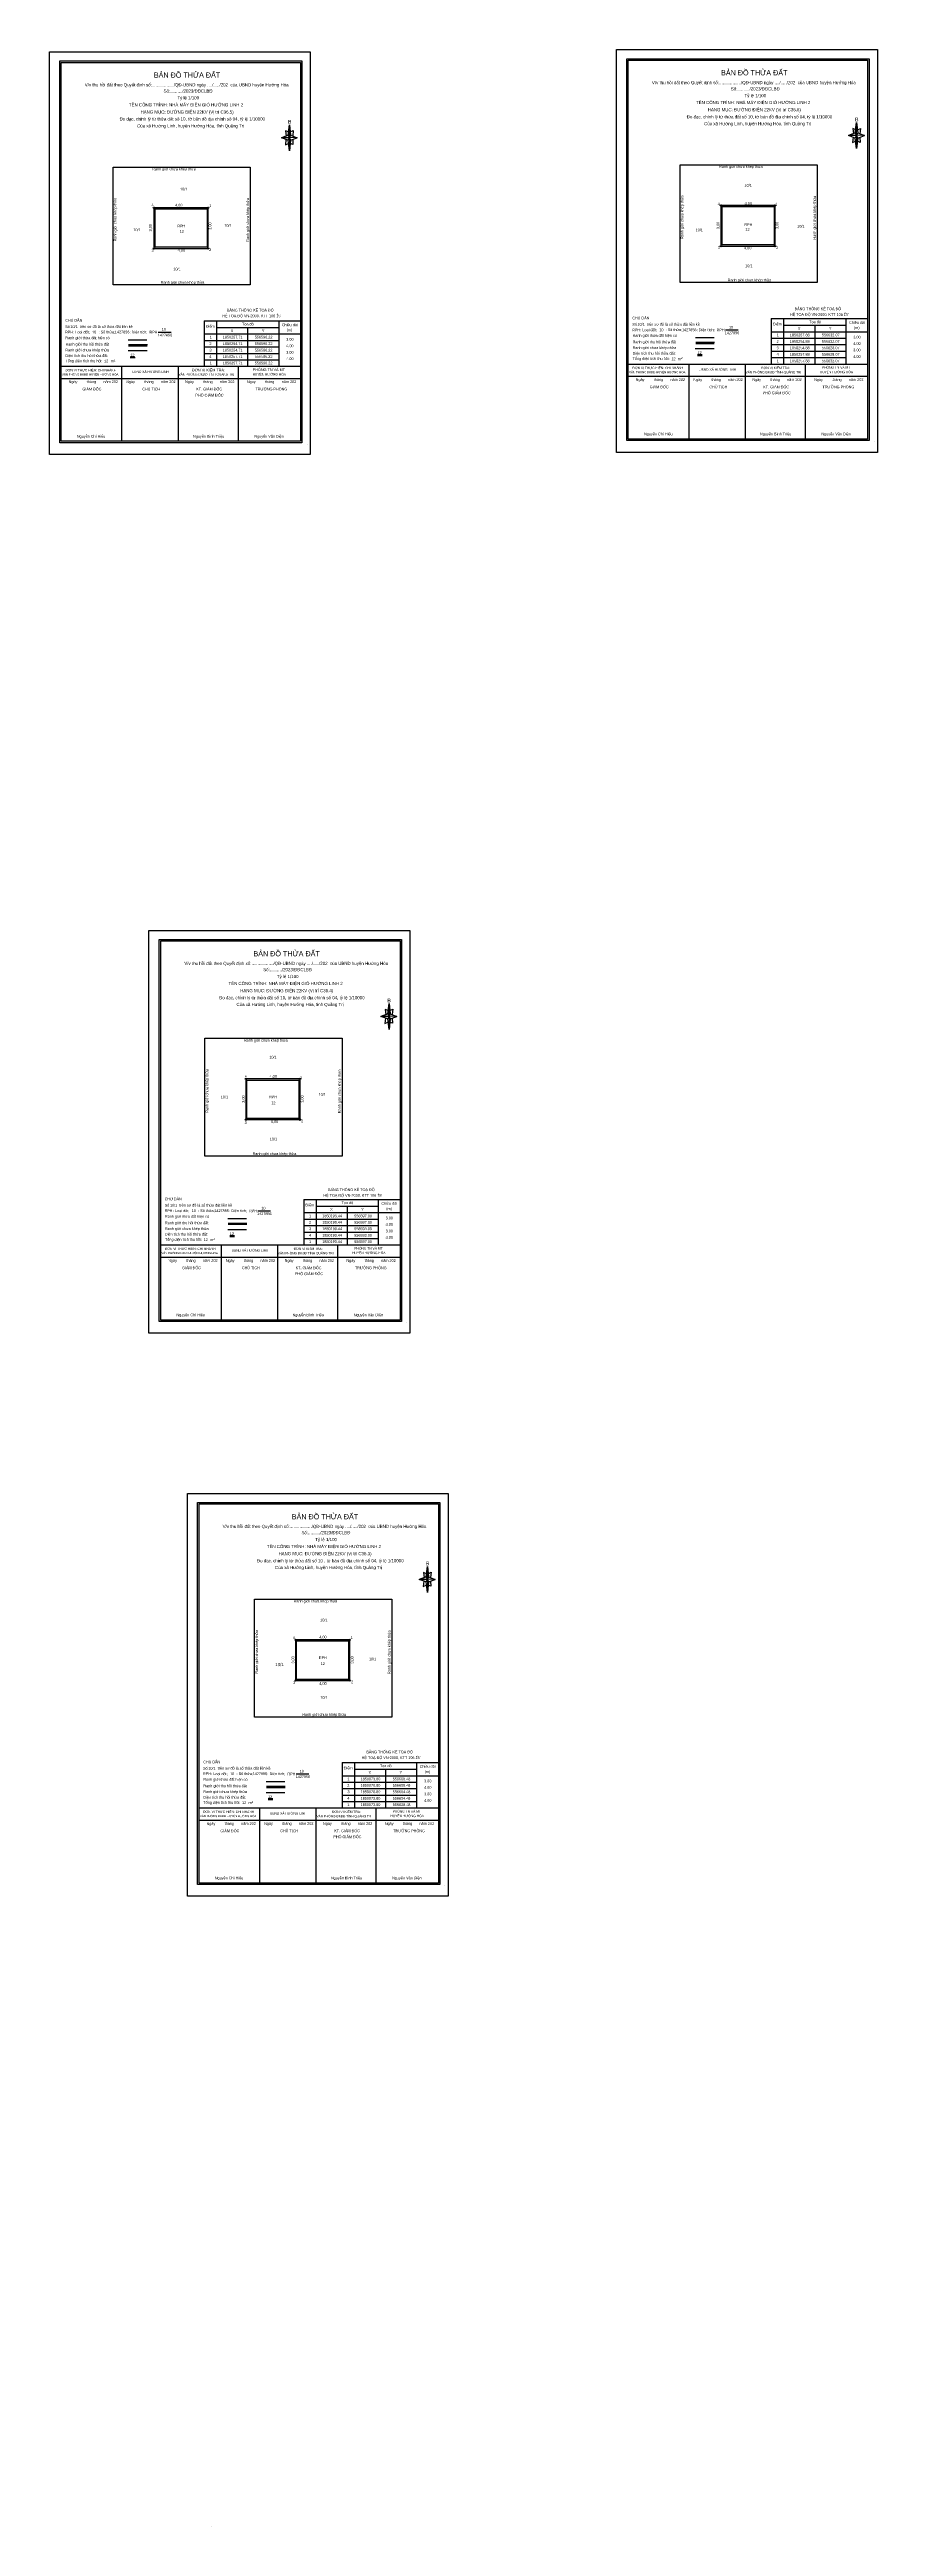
# Model space of a CAD drawing. Extents: x 554477 to 556972, y 1848154 to 1850269.
# Drawn here: x 556578.5 to 556639.6, y 1850086.7 to 1850269.4 of the extents above; entities that cross this region are included whole.
import ezdxf

# ---------------------------------------------------------------- set-up
doc = ezdxf.new("R2010")
doc.units = 0
for name, color, linetype in [('Level 10', 7, 'Continuous'), ('Level 13', 7, 'Continuous'), ('Level 16', 7, 'Continuous'), ('Level 18', 7, 'Continuous'), ('Level 2', 7, 'Continuous'), ('Level 21', 7, 'Continuous'), ('Level 27', 7, 'Continuous'), ('Level 5', 7, 'Continuous'), ('Level 55', 7, 'Continuous'), ('Level 56', 7, 'Continuous'), ('Level 6', 7, 'Continuous'), ('Level 67', 7, 'Continuous'), ('Level 68', 7, 'Continuous'), ('Level 73', 7, 'Continuous')]:
    doc.layers.add(name, color=color, linetype=linetype)

msp = doc.modelspace()

# ---------------------------------------------------------------- linework, layer by layer
at = {"layer": 'Level 10'}
for points in [[(556590.22, 1850257.71), (556586.22, 1850257.71), (556586.22, 1850254.71), (556590.22, 1850254.71), (556590.22, 1850257.71)], [(556632.07, 1850257.88), (556628.07, 1850257.88), (556628.07, 1850254.88), (556632.07, 1850254.88), (556632.07, 1850257.88)], [(556597, 1850193.44), (556593, 1850193.44), (556593, 1850190.44), (556597, 1850190.44), (556597, 1850193.44)], [(556600.67, 1850152.07), (556596.67, 1850152.07), (556596.67, 1850149.07), (556600.67, 1850149.07), (556600.67, 1850152.07)]]:
    msp.add_lwpolyline(points, dxfattribs=at)
at = {"layer": 'Level 13'}
for points in [[(556586.54, 1850248.53), (556587.48, 1850248.53)], [(556628.4, 1850248.69), (556629.34, 1850248.69)], [(556593.88, 1850183.71), (556594.83, 1850183.71)], [(556596.72, 1850142.18), (556597.66, 1850142.18)]]:
    msp.add_lwpolyline(points, dxfattribs=at)
at = {"layer": 'Level 16'}
for p, q in [((556584.34, 1850247.63), (556585.73, 1850247.63)), ((556626.21, 1850247.79), (556627.59, 1850247.79)), ((556591.69, 1850182.81), (556593.07, 1850182.81)), ((556594.52, 1850141.28), (556595.91, 1850141.28))]:
    msp.add_line(p, q, dxfattribs=at)
for points in [[(556590.14, 1850257.63), (556590.14, 1850254.79), (556586.3, 1850254.79), (556586.3, 1850257.63), (556590.14, 1850257.63)], [(556631.99, 1850257.8), (556631.99, 1850254.96), (556628.15, 1850254.96), (556628.15, 1850257.8), (556631.99, 1850257.8)], [(556585.71, 1850247.14), (556584.31, 1850247.14)], [(556627.58, 1850247.3), (556626.18, 1850247.3)], [(556596.92, 1850193.36), (556596.92, 1850190.52), (556593.08, 1850190.52), (556593.08, 1850193.36), (556596.92, 1850193.36)], [(556593.06, 1850182.32), (556591.66, 1850182.32)], [(556600.59, 1850151.99), (556600.59, 1850149.15), (556596.75, 1850149.15), (556596.75, 1850151.99), (556600.59, 1850151.99)], [(556595.89, 1850140.79), (556594.49, 1850140.79)]]:
    msp.add_lwpolyline(points, dxfattribs=at)
at = {"layer": 'Level 2'}
for points in [[(556578.51, 1850269.21), (556597.76, 1850269.21), (556597.76, 1850239.5), (556578.51, 1850239.5)], [(556620.37, 1850269.38), (556639.63, 1850269.38), (556639.63, 1850239.66), (556620.37, 1850239.66)], [(556585.85, 1850204.4), (556605.11, 1850204.4), (556605.11, 1850174.69), (556585.85, 1850174.69)], [(556588.69, 1850162.87), (556607.94, 1850162.87), (556607.94, 1850133.16), (556588.69, 1850133.16)]]:
    msp.add_lwpolyline(points, close=True, dxfattribs=at)
at = {"layer": 'Level 21'}
for centre in [(556586.22, 1850257.71), (556590.22, 1850257.71), (556590.22, 1850257.71), (556628.07, 1850257.88), (556632.07, 1850257.88), (556632.07, 1850257.88), (556586.22, 1850254.71), (556590.22, 1850254.71), (556628.07, 1850254.88), (556632.07, 1850254.88), (556593, 1850193.44), (556597, 1850193.44), (556597, 1850193.44), (556593, 1850190.44), (556597, 1850190.44), (556596.67, 1850152.07), (556600.67, 1850152.07), (556600.67, 1850152.07), (556596.67, 1850149.07), (556600.67, 1850149.07)]:
    msp.add_circle(centre, 0.05, dxfattribs=at)
at = {"layer": 'Level 27'}
for p, q in [((556589.92, 1850249.36), (556597.03, 1850249.36)), ((556589.92, 1850249.36), (556589.92, 1850246.01)), ((556589.92, 1850248.4), (556597.03, 1850248.4)), ((556590.84, 1850249.36), (556590.84, 1850246.01)), ((556590.84, 1850248.87), (556595.43, 1850248.87)), ((556593.13, 1850248.87), (556593.13, 1850246.01)), ((556595.43, 1850249.36), (556595.43, 1850246.01)), ((556597.03, 1850249.86), (556597.03, 1850246.01)), ((556631.79, 1850249.53), (556638.9, 1850249.53)), ((556631.79, 1850249.53), (556631.79, 1850246.17)), ((556631.79, 1850248.56), (556638.9, 1850248.56)), ((556632.7, 1850249.53), (556632.7, 1850246.17)), ((556632.7, 1850249.04), (556637.29, 1850249.04)), ((556635, 1850249.04), (556635, 1850246.17)), ((556637.29, 1850249.53), (556637.29, 1850246.17)), ((556638.9, 1850250.03), (556638.9, 1850246.17)), ((556589.92, 1850247.92), (556595.43, 1850247.92)), ((556589.92, 1850247.44), (556595.43, 1850247.44)), ((556589.92, 1850246.96), (556595.43, 1850246.96)), ((556589.92, 1850246.49), (556595.43, 1850246.49)), ((556631.79, 1850248.08), (556637.29, 1850248.08)), ((556631.79, 1850247.61), (556637.29, 1850247.61)), ((556631.79, 1850247.13), (556637.29, 1850247.13)), ((556631.79, 1850246.65), (556637.29, 1850246.65)), ((556589.92, 1850246.01), (556597.03, 1850246.01)), ((556631.79, 1850246.17), (556638.9, 1850246.17)), ((556597.27, 1850184.55), (556604.38, 1850184.55)), ((556597.27, 1850184.55), (556597.27, 1850181.2)), ((556598.19, 1850184.55), (556598.19, 1850181.2)), ((556602.77, 1850184.55), (556602.77, 1850181.2)), ((556604.38, 1850185.05), (556604.38, 1850181.2)), ((556597.27, 1850183.58), (556604.38, 1850183.58)), ((556597.27, 1850183.11), (556602.77, 1850183.11)), ((556597.27, 1850182.63), (556602.77, 1850182.63)), ((556598.19, 1850184.06), (556602.77, 1850184.06)), ((556600.48, 1850184.06), (556600.48, 1850181.2)), ((556597.27, 1850182.15), (556602.77, 1850182.15)), ((556597.27, 1850181.67), (556602.77, 1850181.67)), ((556597.27, 1850181.2), (556604.38, 1850181.2)), ((556600.1, 1850143.02), (556607.21, 1850143.02)), ((556600.1, 1850143.02), (556600.1, 1850139.67)), ((556601.02, 1850143.02), (556601.02, 1850139.67)), ((556601.02, 1850142.53), (556605.61, 1850142.53)), ((556603.31, 1850142.53), (556603.31, 1850139.67)), ((556605.61, 1850143.02), (556605.61, 1850139.67)), ((556607.21, 1850143.52), (556607.21, 1850139.67)), ((556600.1, 1850142.05), (556607.21, 1850142.05)), ((556600.1, 1850141.58), (556605.61, 1850141.58)), ((556600.1, 1850141.1), (556605.61, 1850141.1)), ((556600.1, 1850140.62), (556605.61, 1850140.62)), ((556600.1, 1850140.14), (556605.61, 1850140.14)), ((556600.1, 1850139.67), (556607.21, 1850139.67))]:
    msp.add_line(p, q, dxfattribs=at)
at = {"layer": 'Level 56'}
for points in [[(556583.2, 1850260.71), (556593.33, 1850260.71), (556593.33, 1850252.01), (556583.2, 1850252.01)], [(556625.05, 1850260.88), (556635.18, 1850260.88), (556635.18, 1850252.18), (556625.05, 1850252.18)], [(556589.98, 1850196.44), (556600.11, 1850196.44), (556600.11, 1850187.74), (556589.98, 1850187.74)], [(556593.65, 1850155.07), (556603.78, 1850155.07), (556603.78, 1850146.37), (556593.65, 1850146.37)]]:
    msp.add_lwpolyline(points, close=True, dxfattribs=at)
at = {"layer": 'Level 67'}
for p, q in [((556596.12, 1850263.06), (556595.63, 1850262.86)), ((556595.63, 1850262.86), (556596.12, 1850263.06)), ((556596.16, 1850263.3), (556595.94, 1850263.38)), ((556595.94, 1850263.38), (556595.98, 1850263)), ((556596.12, 1850263.06), (556596.22, 1850263.83)), ((556596.22, 1850262.86), (556596.12, 1850263.06)), ((556596.12, 1850263.06), (556596.3, 1850262.68)), ((556596.8, 1850262.86), (556596.22, 1850262.88)), ((556596.22, 1850262.88), (556596.22, 1850262.86)), ((556596.28, 1850263.3), (556596.5, 1850263.4)), ((556596.3, 1850263.06), (556596.8, 1850262.86)), ((556596.5, 1850263.4), (556596.46, 1850263)), ((556637.99, 1850263.22), (556637.49, 1850263.03)), ((556637.49, 1850263.03), (556637.99, 1850263.22)), ((556637.99, 1850262.85), (556637.49, 1850263.03)), ((556638.09, 1850263.03), (556637.49, 1850263.03)), ((556637.83, 1850262.91), (556637.79, 1850262.51)), ((556638.03, 1850263.46), (556637.81, 1850263.54)), ((556637.81, 1850263.54), (556637.85, 1850263.16)), ((556637.99, 1850263.22), (556638.09, 1850264)), ((556638.09, 1850263.03), (556637.99, 1850263.22)), ((556637.99, 1850263.22), (556638.17, 1850262.85)), ((556638.66, 1850263.03), (556638.09, 1850263.05)), ((556638.09, 1850263.05), (556638.09, 1850263.03)), ((556638.09, 1850263.03), (556638.17, 1850262.85)), ((556638.15, 1850263.46), (556638.37, 1850263.56)), ((556638.17, 1850263.22), (556638.66, 1850263.03)), ((556638.17, 1850262.85), (556638.66, 1850263.03)), ((556638.17, 1850262.85), (556638.66, 1850263.03)), ((556638.37, 1850263.56), (556638.33, 1850263.16)), ((556638.33, 1850262.91), (556638.35, 1850262.53)), ((556596.12, 1850262.68), (556595.63, 1850262.86)), ((556596.22, 1850262.86), (556595.63, 1850262.86)), ((556595.96, 1850262.74), (556595.92, 1850262.34)), ((556595.92, 1850262.34), (556596.14, 1850262.44)), ((556596.22, 1850262.86), (556596.3, 1850262.68)), ((556596.3, 1850262.68), (556596.22, 1850261.91)), ((556596.48, 1850262.36), (556596.28, 1850262.44)), ((556596.3, 1850262.68), (556596.8, 1850262.86)), ((556596.3, 1850262.68), (556596.8, 1850262.86)), ((556596.46, 1850262.74), (556596.48, 1850262.36)), ((556637.79, 1850262.51), (556638.01, 1850262.61)), ((556638.17, 1850262.85), (556638.09, 1850262.07)), ((556638.35, 1850262.53), (556638.15, 1850262.61)), ((556584.32, 1850247.97), (556585.7, 1850247.97)), ((556584.34, 1850247.53), (556585.72, 1850247.53)), ((556584.47, 1850246.72), (556584.81, 1850246.72)), ((556584.47, 1850246.65), (556584.82, 1850246.65)), ((556626.19, 1850248.14), (556627.56, 1850248.14)), ((556626.21, 1850247.7), (556627.58, 1850247.7)), ((556626.33, 1850246.88), (556626.68, 1850246.88)), ((556626.34, 1850246.81), (556626.68, 1850246.81)), ((556579.37, 1850246.01), (556597.03, 1850246.01)), ((556579.37, 1850245.12), (556597.03, 1850245.12)), ((556583.85, 1850240.48), (556583.85, 1850246.01)), ((556588.02, 1850240.48), (556588.02, 1850246.01)), ((556592.45, 1850240.48), (556592.45, 1850246.01)), ((556621.23, 1850246.17), (556638.9, 1850246.17)), ((556621.23, 1850245.28), (556638.9, 1850245.28)), ((556625.72, 1850240.65), (556625.72, 1850246.17)), ((556629.89, 1850240.65), (556629.89, 1850246.17)), ((556634.32, 1850240.65), (556634.32, 1850246.17)), ((556597.52, 1850240.27), (556597.52, 1850240.27)), ((556597.52, 1850240.27), (556597.52, 1850240.27)), ((556597.52, 1850240.27), (556597.52, 1850240.27)), ((556639.38, 1850240.43), (556639.38, 1850240.43)), ((556639.38, 1850240.43), (556639.38, 1850240.43)), ((556639.38, 1850240.43), (556639.38, 1850240.43)), ((556603.47, 1850198.25), (556603.57, 1850199.02)), ((556603.47, 1850198.25), (556602.97, 1850198.05)), ((556602.97, 1850198.05), (556603.47, 1850198.25)), ((556603.47, 1850197.87), (556602.97, 1850198.05)), ((556603.57, 1850198.05), (556602.97, 1850198.05)), ((556603.31, 1850197.93), (556603.27, 1850197.53)), ((556603.27, 1850197.53), (556603.49, 1850197.63)), ((556603.51, 1850198.48), (556603.29, 1850198.56)), ((556603.29, 1850198.56), (556603.33, 1850198.19)), ((556603.57, 1850198.05), (556603.47, 1850198.25)), ((556603.47, 1850198.25), (556603.65, 1850197.87)), ((556604.14, 1850198.05), (556603.57, 1850198.07)), ((556603.57, 1850198.07), (556603.57, 1850198.05)), ((556603.57, 1850198.05), (556603.65, 1850197.87)), ((556603.65, 1850197.87), (556603.57, 1850197.09)), ((556603.63, 1850198.48), (556603.85, 1850198.58)), ((556603.83, 1850197.55), (556603.63, 1850197.63)), ((556603.65, 1850198.25), (556604.14, 1850198.05)), ((556603.65, 1850197.87), (556604.14, 1850198.05)), ((556603.65, 1850197.87), (556604.14, 1850198.05)), ((556603.85, 1850198.58), (556603.81, 1850198.19)), ((556603.81, 1850197.93), (556603.83, 1850197.55)), ((556591.67, 1850183.16), (556593.04, 1850183.16)), ((556591.69, 1850182.72), (556593.07, 1850182.72)), ((556586.72, 1850181.2), (556604.38, 1850181.2)), ((556591.2, 1850175.67), (556591.2, 1850181.2)), ((556591.81, 1850181.9), (556592.16, 1850181.9)), ((556591.82, 1850181.83), (556592.16, 1850181.83)), ((556595.37, 1850175.67), (556595.37, 1850181.2)), ((556599.8, 1850175.67), (556599.8, 1850181.2)), ((556586.72, 1850180.3), (556604.38, 1850180.3)), ((556604.87, 1850175.45), (556604.87, 1850175.45)), ((556604.87, 1850175.45), (556604.87, 1850175.45)), ((556604.87, 1850175.45), (556604.87, 1850175.45)), ((556606.34, 1850156.95), (556606.12, 1850157.03)), ((556606.12, 1850157.03), (556606.16, 1850156.66)), ((556606.3, 1850156.72), (556606.4, 1850157.49)), ((556606.46, 1850156.95), (556606.68, 1850157.05)), ((556606.68, 1850157.05), (556606.64, 1850156.66)), ((556606.3, 1850156.72), (556605.8, 1850156.52)), ((556605.8, 1850156.52), (556606.3, 1850156.72)), ((556606.3, 1850156.34), (556605.8, 1850156.52)), ((556606.4, 1850156.52), (556605.8, 1850156.52)), ((556606.14, 1850156.4), (556606.1, 1850156)), ((556606.1, 1850156), (556606.32, 1850156.1)), ((556606.4, 1850156.52), (556606.3, 1850156.72)), ((556606.3, 1850156.72), (556606.48, 1850156.34)), ((556606.98, 1850156.52), (556606.4, 1850156.54)), ((556606.4, 1850156.54), (556606.4, 1850156.52)), ((556606.4, 1850156.52), (556606.48, 1850156.34)), ((556606.48, 1850156.34), (556606.4, 1850155.56)), ((556606.66, 1850156.02), (556606.46, 1850156.1)), ((556606.48, 1850156.72), (556606.98, 1850156.52)), ((556606.48, 1850156.34), (556606.98, 1850156.52)), ((556606.48, 1850156.34), (556606.98, 1850156.52)), ((556606.64, 1850156.4), (556606.66, 1850156.02)), ((556594.5, 1850141.63), (556595.88, 1850141.63)), ((556594.52, 1850141.19), (556595.9, 1850141.19)), ((556589.55, 1850139.67), (556607.21, 1850139.67)), ((556589.55, 1850138.77), (556607.21, 1850138.77)), ((556594.03, 1850134.14), (556594.03, 1850139.67)), ((556594.64, 1850140.37), (556594.99, 1850140.37)), ((556594.65, 1850140.3), (556594.99, 1850140.3)), ((556598.2, 1850134.14), (556598.2, 1850139.67)), ((556602.63, 1850134.14), (556602.63, 1850139.67)), ((556607.7, 1850133.92), (556607.7, 1850133.92)), ((556607.7, 1850133.92), (556607.7, 1850133.92)), ((556607.7, 1850133.92), (556607.7, 1850133.92)), ((556590.43, 1850086.67), (556590.43, 1850086.67)), ((556590.43, 1850086.67), (556590.43, 1850086.67)), ((556590.43, 1850086.67), (556590.43, 1850086.67))]:
    msp.add_line(p, q, dxfattribs=at)
for points in [[(556579.26, 1850268.54), (556597.14, 1850268.54), (556597.14, 1850240.37), (556579.26, 1850240.37)], [(556579.37, 1850268.43), (556597.03, 1850268.43), (556597.03, 1850240.48), (556579.37, 1850240.48)], [(556621.13, 1850268.7), (556639.01, 1850268.7), (556639.01, 1850240.53), (556621.13, 1850240.53)], [(556621.23, 1850268.6), (556638.9, 1850268.6), (556638.9, 1850240.64), (556621.23, 1850240.64)], [(556596.22, 1850263.83), (556596.3, 1850263.06), (556596.22, 1850262.86)], [(556638.09, 1850263.03), (556638.09, 1850262.07), (556637.99, 1850262.85)], [(556638.09, 1850264), (556638.17, 1850263.22), (556638.09, 1850263.03)], [(556596.22, 1850262.86), (556596.22, 1850261.91), (556596.12, 1850262.68)], [(556586.61, 1850203.73), (556604.49, 1850203.73), (556604.49, 1850175.55), (556586.61, 1850175.55)], [(556586.72, 1850203.62), (556604.38, 1850203.62), (556604.38, 1850175.66), (556586.72, 1850175.66)], [(556603.57, 1850199.02), (556603.65, 1850198.25), (556603.57, 1850198.05)], [(556603.57, 1850198.05), (556603.57, 1850197.09), (556603.47, 1850197.87)], [(556589.44, 1850162.2), (556607.32, 1850162.2), (556607.32, 1850134.02), (556589.44, 1850134.02)], [(556589.55, 1850162.09), (556607.21, 1850162.09), (556607.21, 1850134.13), (556589.55, 1850134.13)], [(556606.4, 1850157.49), (556606.48, 1850156.72), (556606.4, 1850156.52)], [(556606.4, 1850156.52), (556606.4, 1850155.56), (556606.3, 1850156.34)]]:
    msp.add_lwpolyline(points, close=True, dxfattribs=at)

# ---------------------------------------------------------------- texts
at = {"layer": 'Level 13'}
for s, p in [('RPH', (556585.89, 1850248.43)), ('1427856', (556586.49, 1850248.21)), ('10', (556586.79, 1850248.63)), ('RPH', (556627.75, 1850248.59)), ('1427856', (556628.35, 1850248.38)), ('10', (556628.66, 1850248.79)), ('RPH', (556593.24, 1850183.61)), ('1427856', (556593.83, 1850183.4)), ('10', (556594.14, 1850183.81)), ('10', (556596.97, 1850142.28)), ('RPH', (556596.07, 1850142.08)), ('1427856', (556596.67, 1850141.87))]:
    msp.add_text(s, height=0.2, dxfattribs=at).set_placement(p)
at = {"layer": 'Level 18'}
for p in [(556587.94, 1850256.26), (556629.8, 1850256.36), (556594.72, 1850192.02), (556598.39, 1850150.66)]:
    msp.add_text('RPH', height=0.2, dxfattribs=at).set_placement(p)
at = {"layer": 'Level 2'}
msp.add_text('10/1', height=0.234, dxfattribs=at).set_placement((556595.17, 1850150.13))
at = {"layer": 'Level 21'}
for s, p in [('4', (556586.04, 1850257.82)), ('1', (556590.3, 1850257.76)), ('1', (556590.3, 1850257.76)), ('4', (556627.83, 1850257.88)), ('1', (556632.07, 1850257.88)), ('1', (556632.07, 1850257.88)), ('3', (556586.04, 1850254.45)), ('2', (556590.29, 1850254.51)), ('3', (556627.84, 1850254.67)), ('2', (556632.15, 1850254.67)), ('4', (556592.93, 1850193.54)), ('1', (556597, 1850193.44)), ('1', (556597, 1850193.44)), ('3', (556592.91, 1850190.12)), ('2', (556597.08, 1850190.24)), ('4', (556596.47, 1850152.14)), ('1', (556600.74, 1850152.14)), ('1', (556600.74, 1850152.14)), ('3', (556596.5, 1850148.84)), ('2', (556600.77, 1850148.87))]:
    msp.add_text(s, height=0.2, dxfattribs=at).set_placement(p)
at = {"layer": 'Level 27'}
for s, p in [('Điểm', (556590.05, 1850248.86)), ('X', (556591.88, 1850248.53)), ('Tọa độ', (556592.72, 1850249.02)), ('Y', (556594.18, 1850248.53)), ('Chiều dài', (556595.66, 1850248.97)), ('(m)', (556596.02, 1850248.59)), ('Điểm', (556631.92, 1850249.03)), ('1', (556632.19, 1850248.22)), ('1850257.88', (556633.16, 1850248.22)), ('X', (556633.75, 1850248.7)), ('Tọa độ', (556634.59, 1850249.19)), ('556632.07', (556635.52, 1850248.22)), ('Y', (556636.04, 1850248.7)), ('Chiều dài', (556637.53, 1850249.14)), ('3.00', (556637.84, 1850248.06)), ('(m)', (556637.89, 1850248.75)), ('4', (556590.31, 1850246.63)), ('2', (556590.31, 1850247.58)), ('3', (556590.32, 1850247.1)), ('1', (556590.33, 1850248.06)), ('1850257.71', (556591.3, 1850248.06)), ('1850254.71', (556591.3, 1850247.58)), ('1850254.71', (556591.3, 1850247.1)), ('1850257.71', (556591.3, 1850246.63)), ('556590.22', (556593.66, 1850248.06)), ('556590.22', (556593.66, 1850247.58)), ('556586.22', (556593.66, 1850247.1)), ('556586.22', (556593.66, 1850246.63)), ('4.00', (556595.98, 1850247.42)), ('4.00', (556595.98, 1850246.47)), ('3.00', (556595.98, 1850247.9)), ('3.00', (556595.98, 1850246.94)), ('4', (556632.18, 1850246.79)), ('2', (556632.18, 1850247.74)), ('3', (556632.18, 1850247.27)), ('1', (556632.19, 1850246.31)), ('1850254.88', (556633.16, 1850247.74)), ('1850254.88', (556633.16, 1850247.27)), ('1850257.88', (556633.16, 1850246.79)), ('1850257.88', (556633.16, 1850246.31)), ('556632.07', (556635.52, 1850247.74)), ('556628.07', (556635.52, 1850247.27)), ('556628.07', (556635.52, 1850246.79)), ('556632.07', (556635.52, 1850246.31)), ('4.00', (556637.84, 1850247.59)), ('3.00', (556637.84, 1850247.11)), ('4.00', (556637.84, 1850246.63)), ('1', (556590.33, 1850246.15)), ('1850257.71', (556591.3, 1850246.15)), ('556590.22', (556593.66, 1850246.15)), ('Tọa độ', (556600.07, 1850184.21)), ('Chiều dài', (556603.01, 1850184.16)), ('Điểm', (556597.4, 1850184.05)), ('2', (556597.66, 1850182.77)), ('3', (556597.67, 1850182.29)), ('1', (556597.67, 1850183.24)), ('1850193.44', (556598.64, 1850183.24)), ('1850190.44', (556598.64, 1850182.77)), ('1850190.44', (556598.64, 1850182.29)), ('X', (556599.23, 1850183.72)), ('556597.00', (556601, 1850183.24)), ('556597.00', (556601, 1850182.77)), ('556593.00', (556601, 1850182.29)), ('Y', (556601.52, 1850183.72)), ('3.00', (556603.32, 1850183.09)), ('4.00', (556603.32, 1850182.61)), ('(m)', (556603.37, 1850183.77)), ('4', (556597.66, 1850181.81)), ('1', (556597.67, 1850181.34)), ('1850193.44', (556598.64, 1850181.81)), ('1850193.44', (556598.64, 1850181.34)), ('556593.00', (556601, 1850181.81)), ('556597.00', (556601, 1850181.34)), ('3.00', (556603.32, 1850182.13)), ('4.00', (556603.32, 1850181.65)), ('Điểm', (556600.23, 1850142.52)), ('X', (556602.06, 1850142.19)), ('Tọa độ', (556602.9, 1850142.68)), ('Y', (556604.35, 1850142.19)), ('Chiều dài', (556605.84, 1850142.63)), ('(m)', (556606.2, 1850142.24)), ('4', (556600.49, 1850140.28)), ('2', (556600.49, 1850141.24)), ('3', (556600.5, 1850140.76)), ('1', (556600.5, 1850141.71)), ('1850073.80', (556601.47, 1850141.71)), ('1850070.80', (556601.47, 1850141.24)), ('1850070.80', (556601.47, 1850140.76)), ('1850073.80', (556601.47, 1850140.28)), ('556608.48', (556603.84, 1850141.71)), ('556608.48', (556603.84, 1850141.24)), ('556604.48', (556603.84, 1850140.76)), ('556604.48', (556603.84, 1850140.28)), ('4.00', (556606.16, 1850141.08)), ('3.00', (556606.16, 1850141.56)), ('3.00', (556606.16, 1850140.6)), ('1', (556600.5, 1850139.81)), ('1850073.80', (556601.47, 1850139.81)), ('556608.48', (556603.84, 1850139.81)), ('4.00', (556606.16, 1850140.12))]:
    msp.add_text(s, height=0.2, dxfattribs=at).set_placement(p)
at = {"layer": 'Level 5'}
for s, p in [('4,00', (556587.78, 1850257.8)), ('4,00', (556629.82, 1850257.92)), ('12', (556588.12, 1850255.86)), ('12', (556629.88, 1850256.01)), ('4,00', (556587.97, 1850254.46)), ('4,00', (556629.78, 1850254.64)), ('4,00', (556594.75, 1850193.53)), ('4,00', (556594.75, 1850193.53)), ('12', (556594.88, 1850191.58)), ('4,00', (556594.84, 1850190.2)), ('4,00', (556594.84, 1850190.2)), ('4,00', (556598.42, 1850152.17)), ('4,00', (556598.42, 1850152.17)), ('12', (556598.53, 1850150.21)), ('4,00', (556598.42, 1850148.75)), ('4,00', (556598.42, 1850148.75))]:
    msp.add_text(s, height=0.2, dxfattribs=at).set_placement(p)
for p in [(556586.05, 1850255.96), (556590.45, 1850256.08), (556627.96, 1850256.13), (556632.31, 1850256.13), (556592.92, 1850191.69), (556592.92, 1850191.69), (556597.26, 1850191.69), (556597.26, 1850191.69), (556596.58, 1850150.32), (556596.58, 1850150.32), (556600.95, 1850150.32), (556600.95, 1850150.32)]:
    msp.add_text('3,00', height=0.2, rotation=90, dxfattribs=at).set_placement(p)
at = {"layer": 'Level 55'}
for p in [(556583.45, 1850255.22), (556625.3, 1850255.39), (556590.23, 1850190.95), (556593.9, 1850149.58)]:
    msp.add_text('Ranh giới chưa khép thửa', height=0.2, rotation=90, dxfattribs=at).set_placement(p)
at = {"layer": 'Level 56'}
for p in [(556586.08, 1850260.47), (556627.93, 1850260.64), (556586.72, 1850252.1), (556628.57, 1850252.27), (556592.86, 1850196.2), (556593.5, 1850187.83), (556596.53, 1850154.83), (556597.17, 1850146.46)]:
    msp.add_text('Ranh giới chưa khép thửa', height=0.2, dxfattribs=at).set_placement(p)
for p in [(556593.23, 1850255.19), (556635.08, 1850255.36), (556600.01, 1850190.92), (556603.68, 1850149.55)]:
    msp.add_text('Ranh giới chưa khép thửa', height=0.2, rotation=90, dxfattribs=at).set_placement(p)
at = {"layer": 'Level 6'}
for p in [(556588.12, 1850255.86), (556629.88, 1850256.01), (556594.88, 1850191.58), (556598.53, 1850150.21)]:
    msp.add_text('12', height=0.2, dxfattribs=at).set_placement(p)
at = {"layer": 'Level 67'}
for s, height, p in [('V/v thu hồi đất theo Quyết định số:................../QĐ-UBND ngày ..../...../202  của UBND huyện Hướng Hóa', 0.23392, (556581.11, 1850266.66)), ('BẢN ĐỒ THỬA ĐẤT', 0.384, (556586.21, 1850267.3)), ('V/v thu hồi đất theo Quyết định số:................../QĐ-UBND ngày ..../...../202  của UBND huyện Hướng Hóa', 0.23392, (556622.98, 1850266.82)), ('BẢN ĐỒ THỬA ĐẤT', 0.384, (556628.08, 1850267.47)), ('Số:........../2023/ĐĐCLBĐ', 0.2339, (556628.8, 1850266.36)), ('TÊN CÔNG TRÌNH: NHÀ MÁY ĐIỆN GIÓ HƯỚNG LINH 2', 0.2339, (556584.37, 1850265.18)), ('HẠNG MỤC: ĐƯỜNG ĐIỆN 22KV (Vị trí C36.5)', 0.2339, (556585.23, 1850264.65)), ('Số:........../2023/ĐĐCLBĐ', 0.2339, (556586.93, 1850266.2)), ('Tỷ lệ 1/100', 0.2339, (556587.95, 1850265.7)), ('TÊN CÔNG TRÌNH: NHÀ MÁY ĐIỆN GIÓ HƯỚNG LINH 2', 0.2339, (556626.24, 1850265.35)), ('HẠNG MỤC: ĐƯỜNG ĐIỆN 22KV (Vị trí C36.6)', 0.2339, (556627.1, 1850264.82)), ('Tỷ lệ 1/100', 0.2339, (556629.81, 1850265.86)), ('Đo đạc, chỉnh lý từ thửa đất số 10, tờ bản đồ địa chính số 04, tỷ lệ 1/10000', 0.2339, (556583.68, 1850264.14)), ('Của xã Hướng Linh, huyện Hướng Hóa, tỉnh Quảng Trị', 0.2339, (556584.97, 1850263.63)), ('B', 0.274, (556596.11, 1850263.91)), ('Đo đạc, chỉnh lý từ thửa đất số 10, tờ bản đồ địa chính số 04, tỷ lệ 1/10000', 0.2339, (556625.55, 1850264.3)), ('Của xã Hướng Linh, huyện Hướng Hóa, tỉnh Quảng Trị', 0.2339, (556626.83, 1850263.79)), ('B', 0.274, (556637.97, 1850264.08)), ('BẢNG THỐNG KÊ TOẠ ĐỘ', 0.2, (556591.61, 1850250.05)), ('BẢNG THỐNG KÊ TOẠ ĐỘ', 0.2, (556633.51, 1850250.15)), ('CHÚ DẪN', 0.2, (556579.67, 1850249.3)), ("HỆ TOẠ ĐỘ VN-2000, KTT 106 15'", 0.2, (556591.27, 1850249.63)), ('o', 0.139, (556595.28, 1850249.78)), ('CHÚ DẪN', 0.2, (556621.53, 1850249.47)), ('Ranh giới thửa đất hiện có', 0.2, (556621.55, 1850248.18)), ("HỆ TOẠ ĐỘ VN-2000, KTT 106 15'", 0.2, (556633.17, 1850249.73)), ('o', 0.139, (556637.18, 1850249.88)), ('Tổng diện tích thu hồi:', 0.2, (556579.68, 1850246.31)), ('Ranh giới chưa khép thửa', 0.2, (556579.68, 1850247.11)), ('Diện tích thu hồi thửa đất:', 0.2, (556579.68, 1850246.7)), ('Ranh giới thửa đất hiện có', 0.2, (556579.68, 1850248.01)), ('Ranh giới thu hồi thửa đất', 0.2, (556579.69, 1850247.54)), ('Tổng diện tích thu hồi:', 0.2, (556621.55, 1850246.48)), ('Ranh giới chưa khép thửa', 0.2, (556621.55, 1850247.28)), ('Diện tích thu hồi thửa đất:', 0.2, (556621.55, 1850246.87)), ('Ranh giới thu hồi thửa đất', 0.2, (556621.55, 1850247.71)), ('VĂN PHÒNG ĐKĐĐ HUYỆN HƯỚNG HÓA', 0.1541, (556579.43, 1850245.33)), ('ĐƠN VỊ THỰC HIỆN: CHI NHÁNH', 0.1754, (556579.67, 1850245.64)), ('Ngày         tháng       năm 202', 0.2, (556579.92, 1850244.77)), ('Ngày         tháng       năm 202', 0.2, (556584.17, 1850244.77)), ('UBND XÃ HƯỚNG LINH', 0.1754, (556584.6, 1850245.52)), ('VĂN PHÒNG ĐKĐĐ TỈNH QUẢNG TRỊ', 0.1696, (556588.03, 1850245.33)), ('Ngày         tháng       năm 202', 0.2, (556588.52, 1850244.77)), ('ĐƠN VỊ KIỂM TRA:', 0.2, (556589.03, 1850245.63)), ('Ngày         tháng       năm 202', 0.2, (556593.08, 1850244.77)), ('HUYỆN HƯỚNG HÓA', 0.1754, (556593.5, 1850245.33)), ('PHÒNG TN VÀ MT', 0.2, (556593.51, 1850245.66)), ('VĂN PHÒNG ĐKĐĐ HUYỆN HƯỚNG HÓA', 0.1541, (556621.29, 1850245.5)), ('ĐƠN VỊ THỰC HIỆN: CHI NHÁNH', 0.1754, (556621.54, 1850245.8)), ('Ngày         tháng       năm 202', 0.2, (556621.78, 1850244.93)), ('GIÁM ĐỐC', 0.2, (556622.81, 1850244.39)), ('Ngày         tháng       năm 202', 0.2, (556626.04, 1850244.93)), ('UBND XÃ HƯỚNG LINH', 0.1754, (556626.47, 1850245.68)), (' CHỦ TỊCH', 0.2, (556627.14, 1850244.39)), ('VĂN PHÒNG ĐKĐĐ TỈNH QUẢNG TRỊ', 0.1696, (556629.89, 1850245.49)), ('Ngày         tháng       năm 202', 0.2, (556630.39, 1850244.93)), ('ĐƠN VỊ KIỂM TRA:', 0.1754, (556631.05, 1850245.8)), ('KT. GIÁM ĐỐC', 0.2, (556631.2, 1850244.39)), ('Ngày         tháng       năm 202', 0.2, (556634.95, 1850244.93)), ('HUYỆN HƯỚNG HÓA', 0.1754, (556635.37, 1850245.5)), ('PHÒNG TN VÀ MT', 0.1754, (556635.53, 1850245.84)), ('TRƯỞNG PHÒNG', 0.2, (556635.57, 1850244.39)), ('GIÁM ĐỐC', 0.2, (556580.94, 1850244.23)), (' CHỦ TỊCH', 0.2, (556585.28, 1850244.23)), ('PHÓ GIÁM ĐỐC', 0.2, (556589.28, 1850243.78)), ('KT. GIÁM ĐỐC', 0.2, (556589.34, 1850244.23)), ('TRƯỞNG PHÒNG', 0.2, (556593.71, 1850244.23)), ('PHÓ GIÁM ĐỐC', 0.2, (556631.15, 1850243.95)), ('Nguyễn Chí Hiếu', 0.2, (556580.53, 1850240.75)), ('Nguyễn Bình Triệu', 0.2, (556589.1, 1850240.75)), ('Nguyễn Văn Diện', 0.2, (556593.63, 1850240.75)), ('Nguyễn Chí Hiếu', 0.2, (556622.4, 1850240.92)), ('Nguyễn Bình Triệu', 0.2, (556630.96, 1850240.92)), ('Nguyễn Văn Diện', 0.2, (556635.49, 1850240.92)), ('BẢN ĐỒ THỬA ĐẤT', 0.384, (556593.56, 1850202.49)), ('V/v thu hồi đất theo Quyết định số:................../QĐ-UBND ngày ..../...../202  của UBND huyện Hướng Hóa', 0.23392, (556588.46, 1850201.85)), ('Số:........../2023/ĐĐCLBĐ', 0.2339, (556594.28, 1850201.39)), ('Tỷ lệ 1/100', 0.2339, (556595.29, 1850200.88)), ('Đo đạc, chỉnh lý từ thửa đất số 10, tờ bản đồ địa chính số 04, tỷ lệ 1/10000', 0.2339, (556591.03, 1850199.32)), ('TÊN CÔNG TRÌNH: NHÀ MÁY ĐIỆN GIÓ HƯỚNG LINH 2', 0.2339, (556591.72, 1850200.37)), ('Của xã Hướng Linh, huyện Hướng Hóa, tỉnh Quảng Trị', 0.2339, (556592.31, 1850198.82)), ('HẠNG MỤC: ĐƯỜNG ĐIỆN 22KV (Vị trí C36.4)', 0.2339, (556592.58, 1850199.84)), ('B', 0.274, (556603.45, 1850199.1)), ('CHÚ DẪN', 0.2, (556587.01, 1850184.49)), ("HỆ TOẠ ĐỘ VN-2000, KTT 106 15'", 0.2, (556598.73, 1850184.75)), ('BẢNG THỐNG KÊ TOẠ ĐỘ', 0.2, (556599.07, 1850185.17)), ('o', 0.139, (556602.74, 1850184.9)), ('Ranh giới thửa đất hiện có', 0.2, (556587.03, 1850183.2)), ('Ranh giới chưa khép thửa', 0.2, (556587.03, 1850182.3)), ('Ranh giới thu hồi thửa đất', 0.2, (556587.03, 1850182.73)), ('VĂN PHÒNG ĐKĐĐ HUYỆN HƯỚNG HÓA', 0.1541, (556586.77, 1850180.52)), ('ĐƠN VỊ THỰC HIỆN: CHI NHÁNH', 0.1754, (556587.02, 1850180.83)), ('Tổng diện tích thu hồi:', 0.2, (556587.03, 1850181.5)), ('Diện tích thu hồi thửa đất:', 0.2, (556587.03, 1850181.89)), ('UBND XÃ HƯỚNG LINH', 0.1754, (556591.95, 1850180.71)), ('VĂN PHÒNG ĐKĐĐ TỈNH QUẢNG TRỊ', 0.1696, (556595.37, 1850180.51)), ('ĐƠN VỊ KIỂM TRA:', 0.1754, (556596.53, 1850180.83)), ('HUYỆN HƯỚNG HÓA', 0.1754, (556600.85, 1850180.52)), ('PHÒNG TN VÀ MT', 0.1754, (556601.01, 1850180.86)), ('Ngày         tháng       năm 202', 0.2, (556587.27, 1850179.95)), ('GIÁM ĐỐC', 0.2, (556588.29, 1850179.41)), ('Ngày         tháng       năm 202', 0.2, (556591.52, 1850179.95)), (' CHỦ TỊCH', 0.2, (556592.63, 1850179.41)), ('Ngày         tháng       năm 202', 0.2, (556595.87, 1850179.95)), ('PHÓ GIÁM ĐỐC', 0.2, (556596.63, 1850178.97)), ('KT. GIÁM ĐỐC', 0.2, (556596.68, 1850179.41)), ('Ngày         tháng       năm 202', 0.2, (556600.43, 1850179.95)), ('TRƯỞNG PHÒNG', 0.2, (556601.05, 1850179.41)), ('Nguyễn Chí Hiếu', 0.2, (556587.88, 1850175.94)), ('Nguyễn Bình Triệu', 0.2, (556596.45, 1850175.94)), ('Nguyễn Văn Diện', 0.2, (556600.97, 1850175.94)), ('V/v thu hồi đất theo Quyết định số:................../QĐ-UBND ngày ..../...../202  của UBND huyện Hướng Hóa', 0.23392, (556591.29, 1850160.32)), ('BẢN ĐỒ THỬA ĐẤT', 0.384, (556596.39, 1850160.96)), ('TÊN CÔNG TRÌNH: NHÀ MÁY ĐIỆN GIÓ HƯỚNG LINH 2', 0.2339, (556594.55, 1850158.84)), ('Số:........../2023/ĐĐCLBĐ', 0.2339, (556597.11, 1850159.86)), ('Tỷ lệ 1/100', 0.2339, (556598.13, 1850159.35)), ('Đo đạc, chỉnh lý từ thửa đất số 10 , tờ bản đồ địa chính số 04, tỷ lệ 1/10000', 0.2339, (556593.82, 1850157.79)), ('Của xã Hướng Linh, huyện Hướng Hóa, tỉnh Quảng Trị', 0.2339, (556595.15, 1850157.29)), ('HẠNG MỤC: ĐƯỜNG ĐIỆN 22KV (Vị trí C36.3)', 0.2339, (556595.41, 1850158.31)), ('B', 0.274, (556606.29, 1850157.57)), ('CHÚ DẪN', 0.2, (556589.85, 1850142.96)), ("HỆ TOẠ ĐỘ VN-2000, KTT 106 15'", 0.2, (556601.55, 1850143.28)), ('BẢNG THỐNG KÊ TOẠ ĐỘ', 0.2, (556601.89, 1850143.7)), ('o', 0.139, (556605.56, 1850143.43)), ('Ranh giới thửa đất hiện có', 0.2, (556589.86, 1850141.67)), ('Ranh giới chưa khép thửa', 0.2, (556589.86, 1850140.77)), ('Diện tích thu hồi thửa đất:', 0.2, (556589.86, 1850140.36)), ('Ranh giới thu hồi thửa đất', 0.2, (556589.87, 1850141.2)), ('VĂN PHÒNG ĐKĐĐ HUYỆN HƯỚNG HÓA', 0.1541, (556589.61, 1850138.99)), ('ĐƠN VỊ THỰC HIỆN: CHI NHÁNH', 0.1754, (556589.85, 1850139.3)), ('Tổng diện tích thu hồi:', 0.2, (556589.86, 1850139.97)), ('Ngày         tháng       năm 202', 0.2, (556590.1, 1850138.42)), ('Ngày         tháng       năm 202', 0.2, (556594.35, 1850138.42)), ('UBND XÃ HƯỚNG LINH', 0.1754, (556594.78, 1850139.18)), ('VĂN PHÒNG ĐKĐĐ TỈNH QUẢNG TRỊ', 0.1696, (556598.21, 1850138.98)), ('Ngày         tháng       năm 202', 0.2, (556598.7, 1850138.42)), ('ĐƠN VỊ KIỂM TRA:', 0.1754, (556599.36, 1850139.3)), ('Ngày         tháng       năm 202', 0.2, (556603.26, 1850138.42)), ('HUYỆN HƯỚNG HÓA', 0.1754, (556603.68, 1850138.99)), ('PHÒNG TN VÀ MT', 0.1754, (556603.84, 1850139.33)), ('GIÁM ĐỐC', 0.2, (556591.12, 1850137.88)), (' CHỦ TỊCH', 0.2, (556595.46, 1850137.88)), ('PHÓ GIÁM ĐỐC', 0.2, (556599.46, 1850137.44)), ('KT. GIÁM ĐỐC', 0.2, (556599.52, 1850137.88)), ('TRƯỞNG PHÒNG', 0.2, (556603.88, 1850137.88)), ('Nguyễn Chí Hiếu', 0.2, (556590.71, 1850134.41)), ('Nguyễn Bình Triệu', 0.2, (556599.28, 1850134.41)), ('Nguyễn Văn Diện', 0.2, (556603.8, 1850134.41))]:
    msp.add_text(s, height=height, dxfattribs=at).set_placement(p)
at = {"layer": 'Level 68'}
for s, height, p in [('Số ', 0.2, (556579.66, 1850248.83)), ('RPH', 0.2, (556579.66, 1850248.43)), ('10/1', 0.2, (556580.05, 1850248.84)), (': Loại đất;', 0.2, (556580.26, 1850248.43)), ('trên sơ đồ là số thửa đất liền kề', 0.2, (556580.74, 1850248.84)), ('10', 0.2, (556581.65, 1850248.43)), (': Số thửa; ', 0.2, (556582.13, 1850248.44)), ('1427856', 0.2, (556583.33, 1850248.44)), (' : Diện tích;', 0.2, (556584.34, 1850248.43)), ('Số ', 0.2, (556621.53, 1850249)), ('RPH', 0.2, (556621.52, 1850248.59)), ('10/1', 0.2, (556621.91, 1850249.01)), (': Loại đất;', 0.2, (556622.12, 1850248.6)), ('trên sơ đồ là số thửa đất liền kề', 0.2, (556622.61, 1850249.01)), ('10', 0.2, (556623.52, 1850248.6)), (': Số thửa; ', 0.2, (556623.99, 1850248.61)), ('1427856', 0.2, (556625.19, 1850248.6)), (' : Diện tích;', 0.2, (556626.2, 1850248.6)), ('12', 0.2, (556582.54, 1850246.3)), ('m', 0.2, (556583.03, 1850246.3)), ('2', 0.15, (556583.25, 1850246.38)), ('12', 0.2, (556584.47, 1850246.75)), ('12', 0.2, (556624.41, 1850246.46)), ('m', 0.2, (556624.89, 1850246.46)), ('2', 0.15, (556625.12, 1850246.55)), ('12', 0.2, (556626.34, 1850246.92)), ('Số ', 0.2, (556587.01, 1850184.02)), ('RPH', 0.2, (556587, 1850183.62)), ('10/1', 0.2, (556587.4, 1850184.03)), (': Loại đất;', 0.2, (556587.61, 1850183.62)), ('trên sơ đồ là số thửa đất liền kề', 0.2, (556588.09, 1850184.03)), ('10', 0.2, (556589, 1850183.62)), (': Số thửa; ', 0.2, (556589.48, 1850183.63)), ('1427856', 0.2, (556590.67, 1850183.62)), (' : Diện tích;', 0.2, (556591.69, 1850183.62)), ('12', 0.2, (556589.89, 1850181.49)), ('m', 0.2, (556590.37, 1850181.49)), ('2', 0.15, (556590.6, 1850181.57)), ('12', 0.2, (556591.82, 1850181.94)), ('Số ', 0.2, (556589.84, 1850142.49)), ('10/1', 0.2, (556590.23, 1850142.5)), (': Loại đất;', 0.2, (556590.44, 1850142.09)), ('trên sơ đồ là số thửa đất liền kề', 0.2, (556590.92, 1850142.5)), ('10', 0.2, (556591.83, 1850142.09)), (': Số thửa; ', 0.2, (556592.31, 1850142.1)), ('1427856', 0.2, (556593.5, 1850142.09)), (' : Diện tích;', 0.2, (556594.52, 1850142.09)), ('RPH', 0.2, (556589.84, 1850142.09)), ('12', 0.2, (556594.65, 1850140.41)), ('12', 0.2, (556592.72, 1850139.96)), ('m', 0.2, (556593.2, 1850139.96)), ('2', 0.15, (556593.43, 1850140.04))]:
    msp.add_text(s, height=height, dxfattribs=at).set_placement(p)
at = {"layer": 'Level 73'}
for p in [(556629.81, 1850259.26), (556588.15, 1850258.98), (556584.69, 1850255.98), (556591.41, 1850256.3), (556626.2, 1850255.97), (556633.7, 1850256.24), (556587.65, 1850253.09), (556629.86, 1850253.32), (556594.73, 1850194.95), (556591.15, 1850192.01), (556598.37, 1850192.2), (556594.77, 1850188.91), (556598.49, 1850153.43), (556602.09, 1850150.55), (556598.5, 1850147.72)]:
    msp.add_text('10/1', height=0.2, dxfattribs=at).set_placement(p)

doc.saveas('drawing.dxf')
